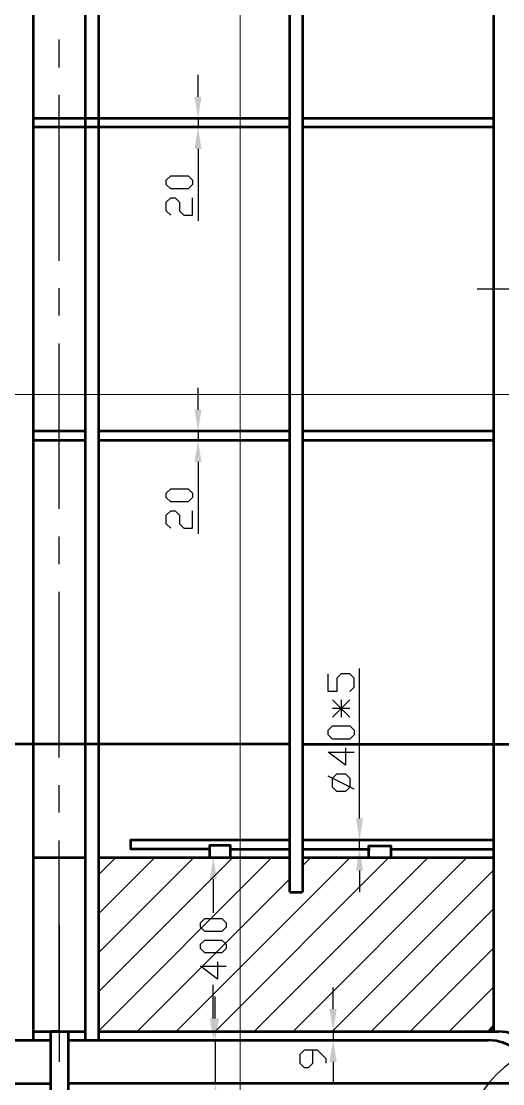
# Model space of a CAD drawing. Header units: millimetres. Extents: x 0 to 841, y 0 to 1189.
# Drawn here: x 228.6 to 280.6, y 401.2 to 515.9 of the extents above; entities that cross this region are included whole.
import ezdxf

# ---------------------------------------------------------------- set-up
doc = ezdxf.new("R2010")
doc.units = ezdxf.units.MM
doc.layers.add('C00-00-00', color=7, linetype='Continuous')
doc.layers.add('C00-FF-FF', color=4, linetype='Continuous', true_color=0x00ffff)
doc.layers.add('CBF-BF-BF', color=7, linetype='Continuous', true_color=0xbfbfbf)

msp = doc.modelspace()

# ---------------------------------------------------------------- hatches: boundary and pattern name
at = {"layer": 'C00-00-00'}
h = msp.add_hatch(color=256, dxfattribs=at)
h.dxf.hatch_style = 2
h.paths.add_polyline_path([(247.353667, 507.729772), (248.115667, 507.729772), (247.734667, 505.401439)])
h = msp.add_hatch(color=256, dxfattribs=at)
h.dxf.hatch_style = 2
h.paths.add_polyline_path([(247.353667, 502.099439), (248.115667, 502.099439), (247.734667, 504.470106)])
h = msp.add_hatch(color=256, dxfattribs=at)
h.dxf.hatch_style = 2
h.paths.add_polyline_path([(247.353667, 473.947772), (248.115667, 473.947772), (247.734667, 471.619439)])
h = msp.add_hatch(color=256, dxfattribs=at)
h.dxf.hatch_style = 2
h.paths.add_polyline_path([(247.353667, 468.317439), (248.115667, 468.317439), (247.734667, 470.645772)])
h = msp.add_hatch(color=256, dxfattribs=at)
h.dxf.hatch_style = 2
h.paths.add_polyline_path([(264.795, 429.836439), (265.557, 429.836439), (265.176, 427.508106)])
h = msp.add_hatch(color=256, dxfattribs=at)
h.dxf.hatch_style = 2
h.paths.add_polyline_path([(249.004667, 423.274772), (249.766667, 423.274772), (249.385667, 425.645439)])
h = msp.add_hatch(color=256, dxfattribs=at)
h.dxf.hatch_style = 2
h.paths.add_polyline_path([(264.795, 424.206106), (265.557, 424.206106), (265.176, 426.534439)])
h = msp.add_hatch(color=256, dxfattribs=at)
h.dxf.hatch_style = 2
h.paths.add_polyline_path([(261.916333, 409.262439), (262.720667, 409.262439), (262.339667, 406.891772)])
h = msp.add_hatch(color=256, dxfattribs=at)
h.dxf.hatch_style = 2
h.paths.add_polyline_path([(249.004667, 408.246439), (249.766667, 408.246439), (249.385667, 405.918106)])
h = msp.add_hatch(color=256, dxfattribs=at)
h.dxf.hatch_style = 2
h.paths.add_polyline_path([(249.216333, 408.246439), (250.020667, 408.246439), (249.597333, 405.918106)])
h = msp.add_hatch(color=256, dxfattribs=at)
h.dxf.hatch_style = 2
h.paths.add_polyline_path([(261.916333, 403.547439), (262.720667, 403.547439), (262.339667, 405.918106)])
h = msp.add_hatch(color=256, dxfattribs=at)
h.dxf.hatch_style = 2
h.paths.add_polyline_path([(249.216333, 398.848439), (250.020667, 398.848439), (249.597333, 401.219106)])

# ---------------------------------------------------------------- linework, layer by layer
at = {"layer": 'C00-00-00', "lineweight": 53}
for points in [[(229.954667, 405.916694), (229.954667, 650.857361), (229.954667, 649.460361)], [(257.640667, 437.836028), (182.541333, 437.836028), (182.541333, 471.618028), (184.446333, 471.618028)], [(249.004667, 426.533028), (240.495667, 426.533028), (240.495667, 427.506694), (257.640667, 427.506694)], [(249.004667, 425.644028), (249.004667, 426.956361), (251.206, 426.956361), (251.206, 425.601694)], [(266.192, 425.644028), (266.192, 426.871694), (268.562667, 426.871694), (268.562667, 425.601694)], [(232.748667, 406.848028), (231.817333, 406.848028), (231.817333, 349.063028)], [(232.748667, 406.848028), (233.722333, 406.848028), (233.722333, 349.063028)], [(284.818667, 401.217694), (284.903333, 402.064361), (284.818667, 402.868694), (284.649333, 403.673028), (284.310667, 404.435028), (283.845, 405.112361), (283.252333, 405.705028), (282.575, 406.213028), (281.813, 406.551694), (281.008667, 406.763361), (280.204333, 406.848028)], [(233.722333, 405.916694), (279.103667, 405.916694)], [(283.802667, 401.217694), (283.718, 402.022028), (283.506333, 402.826361), (283.167667, 403.546028), (282.702, 404.223361), (282.151667, 404.816028), (281.474333, 405.281694), (280.712333, 405.620361), (279.950333, 405.832028), (279.103667, 405.916694)], [(285.157333, 401.217694), (283.802667, 401.217694), (233.722333, 401.217694)]]:
    msp.add_lwpolyline(points, dxfattribs=at)
at = {"layer": 'C00-00-00', "lineweight": 25}
for points in [[(247.142, 498.245694), (246.676333, 497.780028), (244.813667, 497.780028), (244.305667, 498.245694), (244.305667, 498.711361), (244.813667, 499.177028), (246.676333, 499.177028), (247.142, 498.711361)], [(247.142, 464.463694), (246.676333, 463.998028), (244.813667, 463.998028), (244.305667, 464.463694), (244.305667, 464.929361), (244.813667, 465.395028), (246.676333, 465.395028), (247.142, 464.929361)], [(264.583333, 438.852028), (264.117667, 438.386361), (262.255, 438.386361), (261.789333, 438.852028), (261.789333, 439.360028), (262.255, 439.825694), (264.117667, 439.825694), (264.583333, 439.360028)], [(264.117667, 433.221694), (263.652, 432.756028), (262.720667, 432.756028), (262.255, 433.221694), (262.255, 434.195361), (262.720667, 434.661028), (263.652, 434.661028), (264.117667, 434.195361)], [(250.782667, 418.108694), (250.317, 417.643028), (248.454333, 417.643028), (247.988667, 418.108694), (247.988667, 418.574361), (248.454333, 419.040028), (250.317, 419.040028), (250.782667, 418.574361)], [(250.782667, 415.780361), (250.317, 415.314694), (248.454333, 415.314694), (247.988667, 415.780361), (247.988667, 416.246028), (248.454333, 416.711694), (250.317, 416.711694), (250.782667, 416.246028)]]:
    msp.add_lwpolyline(points, close=True, dxfattribs=at)
for points in [[(244.813667, 494.943694), (244.305667, 495.409361), (244.305667, 496.340694), (244.813667, 496.806361), (245.279333, 496.806361), (245.745, 496.340694), (245.745, 495.409361), (246.210667, 494.943694), (247.142, 494.943694), (247.142, 496.806361)], [(277.876, 486.985028), (301.074667, 486.985028)], [(244.813667, 461.161694), (244.305667, 461.627361), (244.305667, 462.558694), (244.813667, 463.024361), (245.279333, 463.024361), (245.745, 462.558694), (245.745, 461.627361), (246.210667, 461.161694), (247.142, 461.161694), (247.142, 463.024361)], [(264.117667, 443.551028), (264.583333, 444.016694), (264.583333, 444.990361), (264.117667, 445.456028), (263.186333, 445.456028), (262.720667, 444.990361), (262.720667, 443.551028), (261.789333, 443.551028), (261.789333, 445.456028)], [(263.652, 437.455028), (263.652, 435.592361), (261.789333, 436.989361), (264.583333, 436.989361)], [(264.583333, 433.010028), (261.789333, 434.407028)], [(249.851333, 414.341028), (249.851333, 412.478361), (247.988667, 413.875361), (250.782667, 413.875361)], [(262.339667, 406.890361), (262.339667, 405.916694)], [(261.577667, 403.419028), (261.577667, 403.884694), (260.646333, 404.816028), (259.207, 404.816028), (258.741333, 404.350361), (258.741333, 403.419028), (259.207, 402.953361), (259.672667, 402.953361), (260.138333, 403.419028), (260.138333, 404.816028)]]:
    msp.add_lwpolyline(points, dxfattribs=at)
msp.add_ellipse((288.247667, 393.915194), major_axis=(11.726333, 0), ratio=0.998195, start_param=0, end_param=6.283185, dxfattribs=at)
at = {"layer": 'C00-00-00', "lineweight": 53}
for points in [[(235.585, 405.916694), (235.585, 405.916694), (235.585, 650.857361), (235.585, 650.857361)], [(236.982, 650.857361), (236.982, 650.857361), (236.982, 405.916694), (236.982, 405.916694)], [(279.696333, 406.848028), (279.696333, 406.848028), (279.696333, 650.857361), (279.696333, 650.857361)], [(257.640667, 421.876361), (257.640667, 421.876361), (257.640667, 648.613694), (257.640667, 648.613694)], [(259.037667, 648.613694), (259.037667, 648.613694), (259.037667, 421.876361), (259.037667, 421.876361)], [(229.954667, 505.400028), (229.954667, 505.400028), (257.640667, 505.400028), (257.640667, 505.400028)], [(259.037667, 505.400028), (259.037667, 505.400028), (279.696333, 505.400028), (279.696333, 505.400028)], [(229.954667, 504.468694), (229.954667, 504.468694), (257.640667, 504.468694), (257.640667, 504.468694)], [(259.037667, 504.468694), (259.037667, 504.468694), (279.696333, 504.468694), (279.696333, 504.468694)], [(235.585, 471.618028), (235.585, 471.618028), (229.954667, 471.618028), (229.954667, 471.618028)], [(257.640667, 471.618028), (257.640667, 471.618028), (236.982, 471.618028), (236.982, 471.618028)], [(279.696333, 471.618028), (279.696333, 471.618028), (259.037667, 471.618028), (259.037667, 471.618028)], [(229.954667, 470.644361), (229.954667, 470.644361), (235.585, 470.644361), (235.585, 470.644361)], [(236.982, 470.644361), (236.982, 470.644361), (257.640667, 470.644361), (257.640667, 470.644361)], [(259.037667, 470.644361), (259.037667, 470.644361), (279.696333, 470.644361), (279.696333, 470.644361)], [(259.037667, 437.836028), (259.037667, 437.836028), (287.189333, 437.836028), (287.189333, 437.836028)], [(259.037667, 427.506694), (259.037667, 427.506694), (279.696333, 427.506694), (279.696333, 427.506694)], [(229.954667, 425.601694), (229.954667, 425.601694), (235.585, 425.601694), (235.585, 425.601694)], [(236.982, 425.601694), (236.982, 425.601694), (257.640667, 425.601694), (257.640667, 425.601694)], [(251.206, 426.533028), (251.206, 426.533028), (257.640667, 426.533028), (257.640667, 426.533028)], [(259.037667, 426.533028), (259.037667, 426.533028), (266.192, 426.533028), (266.192, 426.533028)], [(259.037667, 425.601694), (259.037667, 425.601694), (279.696333, 425.601694), (279.696333, 425.601694)], [(268.562667, 426.533028), (268.562667, 426.533028), (279.696333, 426.533028), (279.696333, 426.533028)], [(257.640667, 421.876361), (257.640667, 421.876361), (259.037667, 421.876361), (259.037667, 421.876361)], [(229.954667, 406.848028), (229.954667, 406.848028), (235.585, 406.848028), (235.585, 406.848028)], [(236.982, 406.848028), (236.982, 406.848028), (280.204333, 406.848028), (280.204333, 406.848028)], [(186.393667, 405.916694), (186.393667, 405.916694), (231.817333, 405.916694), (231.817333, 405.916694)], [(181.737, 401.217694), (181.737, 401.217694), (231.817333, 401.217694), (231.817333, 401.217694)]]:
    msp.add_open_spline(points, degree=3, dxfattribs=at)
at = {"layer": 'C00-00-00', "lineweight": 25}
for points in [[(232.748667, 510.903361), (232.748667, 510.903361), (232.748667, 513.909028), (232.748667, 513.909028)], [(247.734667, 507.728361), (247.734667, 507.728361), (247.734667, 510.099028), (247.734667, 510.099028)], [(232.748667, 490.033028), (232.748667, 490.033028), (232.748667, 507.940028), (232.748667, 507.940028)], [(247.142, 505.400028), (247.142, 505.400028), (246.549333, 505.400028), (246.549333, 505.400028)], [(247.734667, 505.400028), (247.734667, 505.400028), (247.734667, 504.468694), (247.734667, 504.468694)], [(247.142, 504.468694), (247.142, 504.468694), (246.549333, 504.468694), (246.549333, 504.468694)], [(247.734667, 502.098028), (247.734667, 502.098028), (247.734667, 494.351028), (247.734667, 494.351028)], [(232.748667, 484.106361), (232.748667, 484.106361), (232.748667, 487.069694), (232.748667, 487.069694)], [(232.748667, 463.236028), (232.748667, 463.236028), (232.748667, 481.100694), (232.748667, 481.100694)], [(247.734667, 473.946361), (247.734667, 473.946361), (247.734667, 476.317028), (247.734667, 476.317028)], [(247.142, 471.618028), (247.142, 471.618028), (246.549333, 471.618028), (246.549333, 471.618028)], [(247.734667, 471.618028), (247.734667, 471.618028), (247.734667, 470.644361), (247.734667, 470.644361)], [(247.142, 470.644361), (247.142, 470.644361), (246.549333, 470.644361), (246.549333, 470.644361)], [(247.734667, 468.316028), (247.734667, 468.316028), (247.734667, 460.569028), (247.734667, 460.569028)], [(232.748667, 457.267028), (232.748667, 457.267028), (232.748667, 460.272694), (232.748667, 460.272694)], [(232.748667, 436.396694), (232.748667, 436.396694), (232.748667, 454.303694), (232.748667, 454.303694)], [(265.176, 429.835028), (265.176, 429.835028), (265.176, 446.006361), (265.176, 446.006361)], [(262.255, 442.619694), (262.255, 442.619694), (264.117667, 440.757028), (264.117667, 440.757028)], [(262.255, 440.757028), (262.255, 440.757028), (264.117667, 442.619694), (264.117667, 442.619694)], [(264.117667, 441.688361), (264.117667, 441.688361), (262.255, 441.688361), (262.255, 441.688361)], [(263.186333, 442.619694), (263.186333, 442.619694), (263.186333, 440.757028), (263.186333, 440.757028)], [(232.748667, 430.470028), (232.748667, 430.470028), (232.748667, 433.433361), (232.748667, 433.433361)], [(232.748667, 406.848028), (232.748667, 406.848028), (232.748667, 427.464361), (232.748667, 427.464361)], [(259.630333, 427.506694), (259.630333, 427.506694), (266.361333, 427.506694), (266.361333, 427.506694)], [(265.176, 426.533028), (265.176, 426.533028), (265.176, 427.506694), (265.176, 427.506694)], [(236.982, 423.739028), (236.982, 423.739028), (238.844667, 425.601694), (238.844667, 425.601694)], [(236.982, 419.548028), (236.982, 419.548028), (243.078, 425.601694), (243.078, 425.601694)], [(236.982, 415.314694), (236.982, 415.314694), (247.269, 425.601694), (247.269, 425.601694)], [(236.982, 411.123694), (236.982, 411.123694), (251.502333, 425.601694), (251.502333, 425.601694)], [(236.982, 406.890361), (236.982, 406.890361), (255.693333, 425.601694), (255.693333, 425.601694)], [(245.364, 406.848028), (245.364, 406.848028), (264.16, 425.601694), (264.16, 425.601694)], [(249.597333, 425.644028), (249.597333, 425.644028), (250.571, 425.644028), (250.571, 425.644028)], [(249.597333, 406.848028), (249.597333, 406.848028), (268.351, 425.601694), (268.351, 425.601694)], [(253.788333, 406.848028), (253.788333, 406.848028), (272.584333, 425.601694), (272.584333, 425.601694)], [(258.021667, 406.848028), (258.021667, 406.848028), (276.775333, 425.601694), (276.775333, 425.601694)], [(259.037667, 424.712694), (259.037667, 424.712694), (259.926667, 425.601694), (259.926667, 425.601694)], [(259.630333, 426.533028), (259.630333, 426.533028), (266.361333, 426.533028), (266.361333, 426.533028)], [(241.173, 406.848028), (241.173, 406.848028), (257.640667, 423.315694), (257.640667, 423.315694)], [(249.385667, 423.273361), (249.385667, 423.273361), (249.385667, 419.632694), (249.385667, 419.632694)], [(262.212667, 406.848028), (262.212667, 406.848028), (279.696333, 424.289361), (279.696333, 424.289361)], [(265.176, 424.204694), (265.176, 424.204694), (265.176, 421.876361), (265.176, 421.876361)], [(266.446, 406.848028), (266.446, 406.848028), (279.696333, 420.098361), (279.696333, 420.098361)], [(232.748667, 418.362694), (232.748667, 418.362694), (232.748667, 403.546028), (232.748667, 403.546028)], [(270.637, 406.848028), (270.637, 406.848028), (279.696333, 415.865028), (279.696333, 415.865028)], [(249.385667, 408.245028), (249.385667, 408.245028), (249.385667, 411.885694), (249.385667, 411.885694)], [(249.597333, 408.245028), (249.597333, 408.245028), (249.597333, 410.615694), (249.597333, 410.615694)], [(262.339667, 409.261028), (262.339667, 409.261028), (262.339667, 411.589361), (262.339667, 411.589361)], [(274.870333, 406.848028), (274.870333, 406.848028), (279.696333, 411.674028), (279.696333, 411.674028)], [(261.747, 406.890361), (261.747, 406.890361), (261.154333, 406.890361), (261.154333, 406.890361)], [(249.004667, 405.916694), (249.004667, 405.916694), (248.454333, 405.916694), (248.454333, 405.916694)], [(249.597333, 405.916694), (249.597333, 405.916694), (250.571, 405.916694), (250.571, 405.916694)], [(249.597333, 405.916694), (249.597333, 405.916694), (249.597333, 401.217694), (249.597333, 401.217694)], [(261.747, 405.916694), (261.747, 405.916694), (261.154333, 405.916694), (261.154333, 405.916694)], [(262.339667, 403.546028), (262.339667, 403.546028), (262.339667, 401.217694), (262.339667, 401.217694)], [(249.004667, 401.217694), (249.004667, 401.217694), (248.454333, 401.217694), (248.454333, 401.217694)]]:
    msp.add_open_spline(points, degree=3, dxfattribs=at)
at = {"layer": 'C00-FF-FF', "lineweight": 53}
msp.add_lwpolyline([(279.103667, 406.848028), (279.696333, 407.440694)], dxfattribs=at)
at = {"layer": 'CBF-BF-BF', "lineweight": 9}
for points in [[(252.3, 0), (252.3, 1189.000035)], [(841.000001, 475.600014), (0, 475.600014)]]:
    msp.add_lwpolyline(points, dxfattribs=at)

doc.saveas('drawing.dxf')
